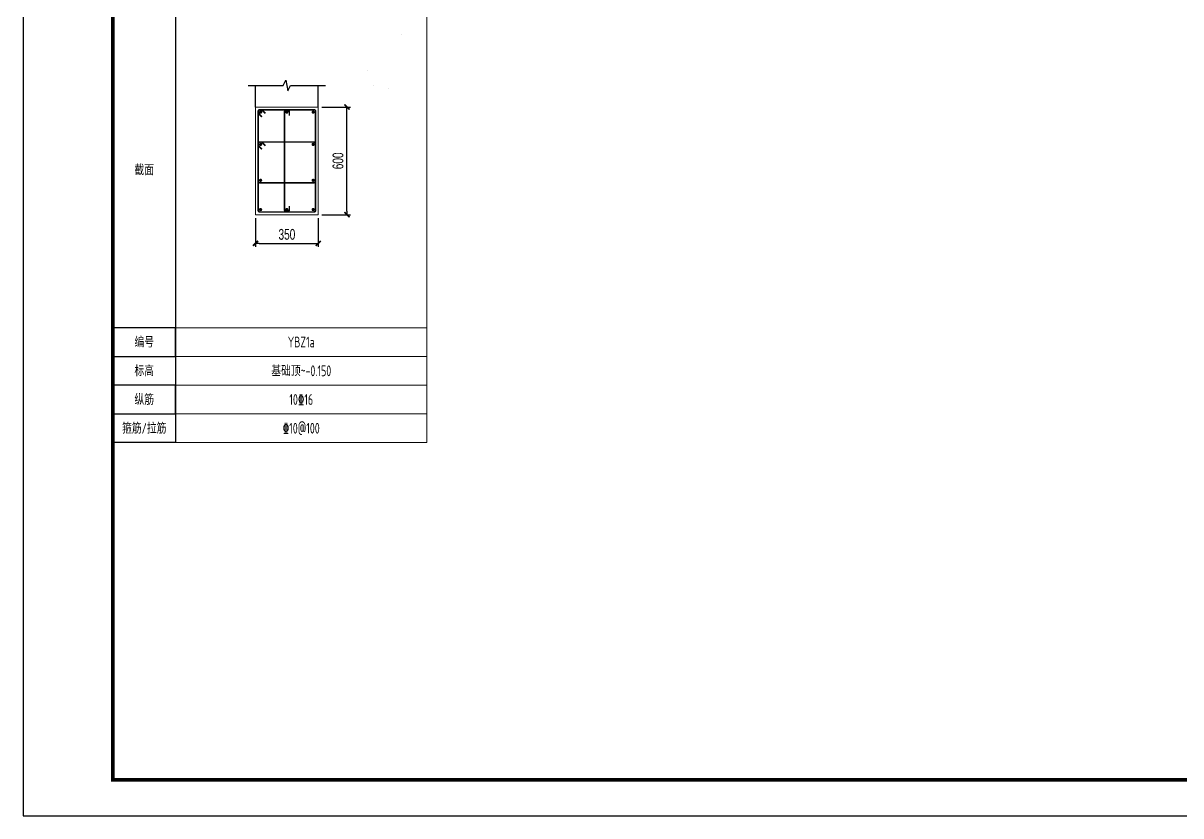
# Model space of a CAD drawing. Extents: x -129922 to 1190196, y -520662 to 139923.
# Drawn here: x 391697 to 423961, y -89697 to -67610 of the extents above; entities that cross this region are included whole.
import ezdxf
from ezdxf.enums import TextEntityAlignment as Align

# ---------------------------------------------------------------- set-up
doc = ezdxf.new("R2010")
doc.units = 0
doc.header["$LTSCALE"] = 1000
doc.header["$MEASUREMENT"] = 0
for name, color, linetype, lineweight in [('S-大样-REIN', 1, 'Continuous', 20), ('S-大样-实线', 2, 'Continuous', 20), ('S-板-楼板负筋', 1, 'Continuous', 20), ('S-通用-TAB', 7, 'Continuous', 20)]:
    doc.layers.add(name, color=color, linetype=linetype, lineweight=lineweight)
for name, color, linetype in [('S-大样-实线-pdx', 7, 'Continuous'), ('S-通用-TAB-表头', 127, 'Continuous'), ('Y-云图图框', 7, 'Continuous'), ('z-计算配筋', 7, 'Continuous'), ('z-详图标注', 3, 'Continuous')]:
    doc.layers.add(name, color=color, linetype=linetype)
doc.styles.add('_YT_Name', font='', dxfattribs={"width": 0.8})
doc.styles.add('_YT_Sign_Text', font='ros.shx', dxfattribs={"width": 0.8, "bigfont": 'hztxt.shx'})
doc.styles.add('BW_Dim', font='Bweng.shx', dxfattribs={"width": 0.7, "bigfont": 'hztxt.shx'})
doc.styles.add('BW_Rein', font='tssdeng.shx', dxfattribs={"width": 0.7, "bigfont": 'hztxt.shx'})
doc.styles.get("Standard").update_dxf_attribs({"font": 'gbenor.shx', "bigfont": 'gbcbig.shx'})
doc.styles.get('_YT_Name').set_extended_font_data('SimHei')
doc.dimstyles.new('Cyz_20_100', dxfattribs={"dimtxt": 300, "dimasz": 100, "dimexe": 100, "dimexo": 100, "dimgap": 100, "dimtad": 1, "dimdec": 0, "dimlfac": 0.2, "dimzin": 0, "dimdsep": 46, "dimtxsty": 'BW_Dim', "dimblk": '_bwk', "dimcen": 0, "dimclrt": 7, "dimadec": 0, "dimazin": 0, "dimtfac": 1, "dimtdec": 0, "dimtix": 1, "dimtmove": 2, "dimatfit": 0, "dimfxl": 0, "dimtolj": 1, "dimtzin": 0, "dimarcsym": 0})

# ---------------------------------------------------------------- blocks, each defined once
blk = doc.blocks.new('ECMCTK_A1_横_单行图名--0')
at = {"color": 4}
blk.add_lwpolyline([(0, 0), (841, 0), (841, 594), (0, 594)], close=True, dxfattribs=at)
at = {"const_width": 1}
blk.add_lwpolyline([(25, 10), (831, 10), (831, 584), (25, 584)], close=True, dxfattribs=at)
at = {"color": 80, "flags": 3}
for tag, height, p in [('YTHQINS', 3, (34.31, 585.5)), ('ECMCKEY', 3, (292.07, 288.23)), ('YTTQINS', 5.62, (848.03, 12.81)), ('YTFRAME', 3, (652.76, 5.84)), ('YTBARCODE_T1', 3, (749.78, 5.95))]:
    blk.add_attdef(tag, text='', height=height, dxfattribs=at).set_placement(p, align=Align.MIDDLE_CENTER)
for tag, height, style, width, p in [('工程号', 4, '_YT_Sign_Text', 0.5, (804.08, 44.12)), ('设计单位', 6, '_YT_Name', 0.8, (623.75, 38.6)), ('证书编号', 4, '_YT_Sign_Text', 0.8, (708.87, 43.81)), ('审查批准号', 4, '_YT_Sign_Text', 0.8, (761.06, 43.81)), ('建设单位', 4, '_YT_Sign_Text', 0.8, (734.96, 36.11)), ('阶段', 4, '_YT_Sign_Text', 0.8, (804.08, 35.81)), ('项目号', 4, '_YT_Sign_Text', 0.5, (822.08, 33.72)), ('项目名称', 4, '_YT_Sign_Text', 0.8, (734.96, 28.11)), ('专业', 4, '_YT_Sign_Text', 0.8, (804.08, 27.31)), ('图纸编号', 4, '_YT_Sign_Text', 0.5, (803.93, 19.36)), ('图纸名称', 4.5, '_YT_Name', 0.8, (735.39, 15.06)), ('出图比例', 4.2, '_YT_Sign_Text', 0.8, (681.82, 11.78)), ('日期', 4, '_YT_Sign_Text', 0.5, (803.88, 12.13)), ('版本号', 4, '_YT_Sign_Text', 0.8, (822.08, 13))]:
    blk.add_attdef(tag, text='', height=height, dxfattribs=dict(style=style, width=width)).set_placement(p, align=Align.CENTER)
at = {"style": '_YT_Sign_Text', "width": 0.8, "flags": 3}
for tag, p, height in [('[审定人]', (590.95, 27.81), 4.1), ('{审定人}', (605.87, 26.45), 6.24), ('[校对人]', (642.23, 27.82), 4.1), ('{校对人}', (658.35, 26.53), 6.24), ('[审核人]', (591.01, 19.76), 4.1), ('{审核人}', (606.98, 18.44), 6.24), ('[设计人]', (642.47, 20.21), 4.1), ('{设计人}', (658.48, 18.54), 6.24), ('[项目负责人]', (590.78, 12.01), 4.1), ('{项目负责人}', (608.28, 10.72), 6.24), ('[专业负责人]', (642.74, 11.77), 4.1), ('{专业负责人}', (658.58, 10.36), 6.24)]:
    blk.add_attdef(tag, p, '', height=height, dxfattribs=at)
at = {"color": 80, "flags": 3}
for tag, p in [('YTBZSIT', (25, 10)), ('EXT_TK_LEFT', (25, 10)), ('YTQRCODE', (551.04, 11.91))]:
    blk.add_attdef(tag, p, '', height=3, dxfattribs=at)
blk = doc.blocks.new('_bwk')
blk.add_line((-1, 0), (0, 0))
at = {"const_width": 0.5}
blk.add_lwpolyline([(-0.7, -0.7), (0.7, 0.7)], dxfattribs=at)
blk = doc.blocks.new('*D862')
at = {"layer": 'Defpoints', "color": 0, "transparency": 16777216}
for p in [(399922, -69947), (400722, -69947), (399922, -72947)]:
    blk.add_point(p, dxfattribs=at)
at = {"layer": 'z-详图标注', "color": 0, "lineweight": -2, "transparency": 16777216}
for p, q in [((400022, -69947), (400822, -69947)), ((400722, -72847), (400722, -70047)), ((400022, -72947), (400822, -72947))]:
    blk.add_line(p, q, dxfattribs=at)
at = {"layer": 'z-详图标注', "color": 0, "lineweight": -2, "transparency": 16777216, "xscale": 100, "yscale": 100, "zscale": 100}
for p, rotation in [((400722, -69947), 90), ((400722, -72947), 270)]:
    blk.add_blockref('_bwk', p, dxfattribs=dict(at, rotation=rotation))
at = {"layer": 'z-详图标注', "color": 7, "transparency": 16777216, "insert": (400472, -71447), "char_height": 300, "attachment_point": 5, "rotation": 90, "style": 'BW_Dim'}
blk.add_mtext('\\A1;600', dxfattribs=at)
blk = doc.blocks.new('*D863')
at = {"layer": 'Defpoints', "color": 0, "transparency": 16777216}
for p in [(398172, -72947), (399922, -72947), (399922, -73747)]:
    blk.add_point(p, dxfattribs=at)
at = {"layer": 'z-详图标注', "color": 0, "lineweight": -2, "transparency": 16777216}
for p, q in [((398172, -73047), (398172, -73847)), ((399922, -73047), (399922, -73847)), ((398272, -73747), (399822, -73747))]:
    blk.add_line(p, q, dxfattribs=at)
at = {"layer": 'z-详图标注', "color": 0, "lineweight": -2, "transparency": 16777216, "xscale": 100, "yscale": 100, "zscale": 100, "rotation": 180}
blk.add_blockref('_bwk', (398172, -73747), dxfattribs=at)
at = {"layer": 'z-详图标注', "color": 0, "lineweight": -2, "transparency": 16777216, "xscale": 100, "yscale": 100, "zscale": 100}
blk.add_blockref('_bwk', (399922, -73747), dxfattribs=at)
at = {"layer": 'z-详图标注', "color": 7, "transparency": 16777216, "insert": (399047, -73497), "char_height": 300, "attachment_point": 5, "style": 'BW_Dim'}
blk.add_mtext('\\A1;350', dxfattribs=at)

msp = doc.modelspace()

# ---------------------------------------------------------------- linework, layer by layer
at = {"layer": 'S-大样-REIN', "const_width": 45}
for points in [[(398291.7, -70089.4, 1), (398336.7, -70089.4, 1)], [(399024.2, -70089.4, 1), (399069.2, -70089.4, 1)], [(399756.7, -70089.4, 1), (399801.7, -70089.4, 1)], [(398291.7, -70988.6, 1), (398336.7, -70988.6, 1)], [(399756.7, -70988.6, 1), (399801.7, -70988.6, 1)], [(398291.7, -71989.1, 1), (398336.7, -71989.1, 1)], [(399756.7, -71989.1, 1), (399801.7, -71989.1, 1)], [(398291.7, -72804.4, 1), (398336.7, -72804.4, 1)], [(399024.2, -72804.4, 1), (399069.2, -72804.4, 1)], [(399756.7, -72804.4, 1), (399801.7, -72804.4, 1)]]:
    msp.add_lwpolyline(points, format="xyb", close=True, dxfattribs=at)
msp.add_lwpolyline([(398352.7, -71122.5), (398260.7, -71030.6, -0.1989124), (398246.7, -70996.7), (398246.7, -70969.1, -0.4142136), (398294.7, -70921.1), (399798.7, -70921.1, -0.4142136), (399846.7, -70969.1), (399846.7, -72008.6, -0.4142136), (399798.7, -72056.6), (398294.7, -72056.6, -0.4142136), (398246.7, -72008.6), (398246.7, -70969.1, -0.4142136), (398294.7, -70921.1), (398322.3, -70921.1, -0.1989124), (398356.2, -70935.1), (398448.1, -71027.1)], format="xyb", dxfattribs=at)
at = {"layer": 'S-大样-实线'}
msp.add_lwpolyline([(398171.7, -72946.9), (398171.7, -69946.9), (399921.7, -69946.9), (399921.7, -72946.9)], close=True, dxfattribs=at)
at = {"layer": 'S-大样-实线-pdx'}
for points in [[(397971.7, -69346.9), (398946.7, -69346.9), (399016.7, -69196.9), (399076.7, -69496.9), (399146.7, -69346.9), (400121.7, -69346.9)], [(398171.7, -69946.9), (398171.7, -69346.9)], [(399921.7, -69946.9), (399921.7, -69346.9)]]:
    msp.add_lwpolyline(points, dxfattribs=at)
at = {"layer": 'S-板-楼板负筋'}
for points, const_width in [([(401555, -67977), (401509, -67931, 0.1989124), (401492.1, -67924), (401478.3, -67924, 0.4142136), (401454.3, -67948), (401454.3, -69325, 0.4142136), (401478.3, -69349), (402230.3, -69349, 0.4142136), (402254.3, -69325), (402254.3, -67948, 0.4142136), (402230.3, -67924), (401478.3, -67924, 0.4142136), (401454.3, -67948), (401454.3, -67961.8, 0.1989124), (401461.3, -67978.8), (401507.3, -68024.7)], 0.1), ([(401888, -69380.3), (401888, -69430.3, -1), (401820.5, -69430.3), (401820.5, -68072.8, -1), (401888, -68072.8), (401888, -68122.8)], 0.1), ([(401342.3, -68474.3), (401296.3, -68428.3, -0.1989124), (401289.3, -68411.4), (401289.3, -68397.6, -0.4142136), (401313.3, -68373.6), (402065.3, -68373.6, -0.4142136), (402089.3, -68397.6), (402089.3, -68917.3, -0.4142136), (402065.3, -68941.3), (401313.3, -68941.3, -0.4142136), (401289.3, -68917.3), (401289.3, -68397.6, -0.4142136), (401313.3, -68373.6), (401327.1, -68373.6, -0.1989124), (401344, -68380.6), (401390, -68426.6)], 0.1), ([(398448.1, -70127.9), (398356.2, -70036, 0.1989124), (398322.3, -70021.9), (398294.7, -70021.9, 0.4142136), (398246.7, -70069.9), (398246.7, -72823.9, 0.4142136), (398294.7, -72871.9), (399798.7, -72871.9, 0.4142136), (399846.7, -72823.9), (399846.7, -70069.9, 0.4142136), (399798.7, -70021.9), (398294.7, -70021.9, 0.4142136), (398246.7, -70069.9), (398246.7, -70097.5, 0.1989124), (398260.7, -70131.5), (398352.7, -70223.4)], 45), ([(399114.2, -72704.4), (399114.2, -72804.4, -1), (398979.2, -72804.4), (398979.2, -70089.4, -1), (399114.2, -70089.4), (399114.2, -70189.4)], 45)]:
    msp.add_lwpolyline(points, format="xyb", dxfattribs=dict(at, const_width=const_width))
at = {"layer": 'S-通用-TAB'}
msp.add_lwpolyline([(395946.7, -79296.9), (395946.7, -67296.9), (402946.7, -67296.9), (402946.7, -79296.9), (395946.7, -79296.9), (395946.7, -76096.9), (402946.7, -76096.9), (402946.7, -76896.9), (395946.7, -76896.9), (395946.7, -77696.9), (402946.7, -77696.9), (402946.7, -78496.9), (395946.7, -78496.9), (395946.7, -79296.9)], dxfattribs=at)
at = {"layer": 'S-通用-TAB-表头'}
msp.add_lwpolyline([(394196.7, -79296.9), (394196.7, -67296.9), (395946.7, -67296.9), (395946.7, -79296.9), (394196.7, -79296.9), (394196.7, -78496.9), (395946.7, -78496.9), (395946.7, -77696.9), (394196.7, -77696.9), (394196.7, -76896.9), (395946.7, -76896.9), (395946.7, -76096.9), (394196.7, -76096.9), (394196.7, -79296.9)], dxfattribs=at)

# ---------------------------------------------------------------- block references
at = {"layer": 'Y-云图图框', "xscale": 100, "yscale": 100, "zscale": 100}
msp.add_blockref('ECMCTK_A1_横_单行图名--0', (391696.7, -89696.9), dxfattribs=at)

# ---------------------------------------------------------------- texts
at = {"layer": 'S-通用-TAB-表头', "style": 'BW_Rein', "width": 0.7}
for s, p in [('截面', (395071.7, -71696.9)), ('编号', (395071.7, -76496.9)), ('标高', (395071.7, -77296.9)), ('纵筋', (395071.7, -78096.9)), ('箍筋/拉筋', (395071.7, -78896.9))]:
    msp.add_text(s, height=300, dxfattribs=at).set_placement(p, align=Align.MIDDLE_CENTER)
at = {"layer": 'z-计算配筋', "style": 'BW_Rein', "width": 0.7}
for s, p in [('YBZ1a', (399446.7, -76496.9)), ('基础顶~-0.150', (399446.7, -77296.9)), ('10\x8416', (399446.7, -78096.9)), ('\x8410@100', (399446.7, -78896.9))]:
    msp.add_text(s, height=300, dxfattribs=at).set_placement(p, align=Align.MIDDLE_CENTER)

# ---------------------------------------------------------------- dimensions: what is measured, and where the dimension line sits
at = {"layer": 'z-详图标注'}
dim = msp.add_linear_dim(base=(400721.7, -69946.9), p1=(399921.7, -72946.9), p2=(399921.7, -69946.9), angle=90, dimstyle='Cyz_20_100', dxfattribs=at)
dim.commit()
dim.dimension.update_dxf_attribs({"geometry": '*D862', "text_midpoint": (400471.7, -71446.9)})
dim = msp.add_linear_dim(base=(399921.7, -73746.9), p1=(398171.7, -72946.9), p2=(399921.7, -72946.9), dimstyle='Cyz_20_100', dxfattribs=at)
dim.commit()
dim.dimension.update_dxf_attribs({"geometry": '*D863', "text_midpoint": (399046.7, -73496.9)})

doc.saveas('drawing.dxf')
